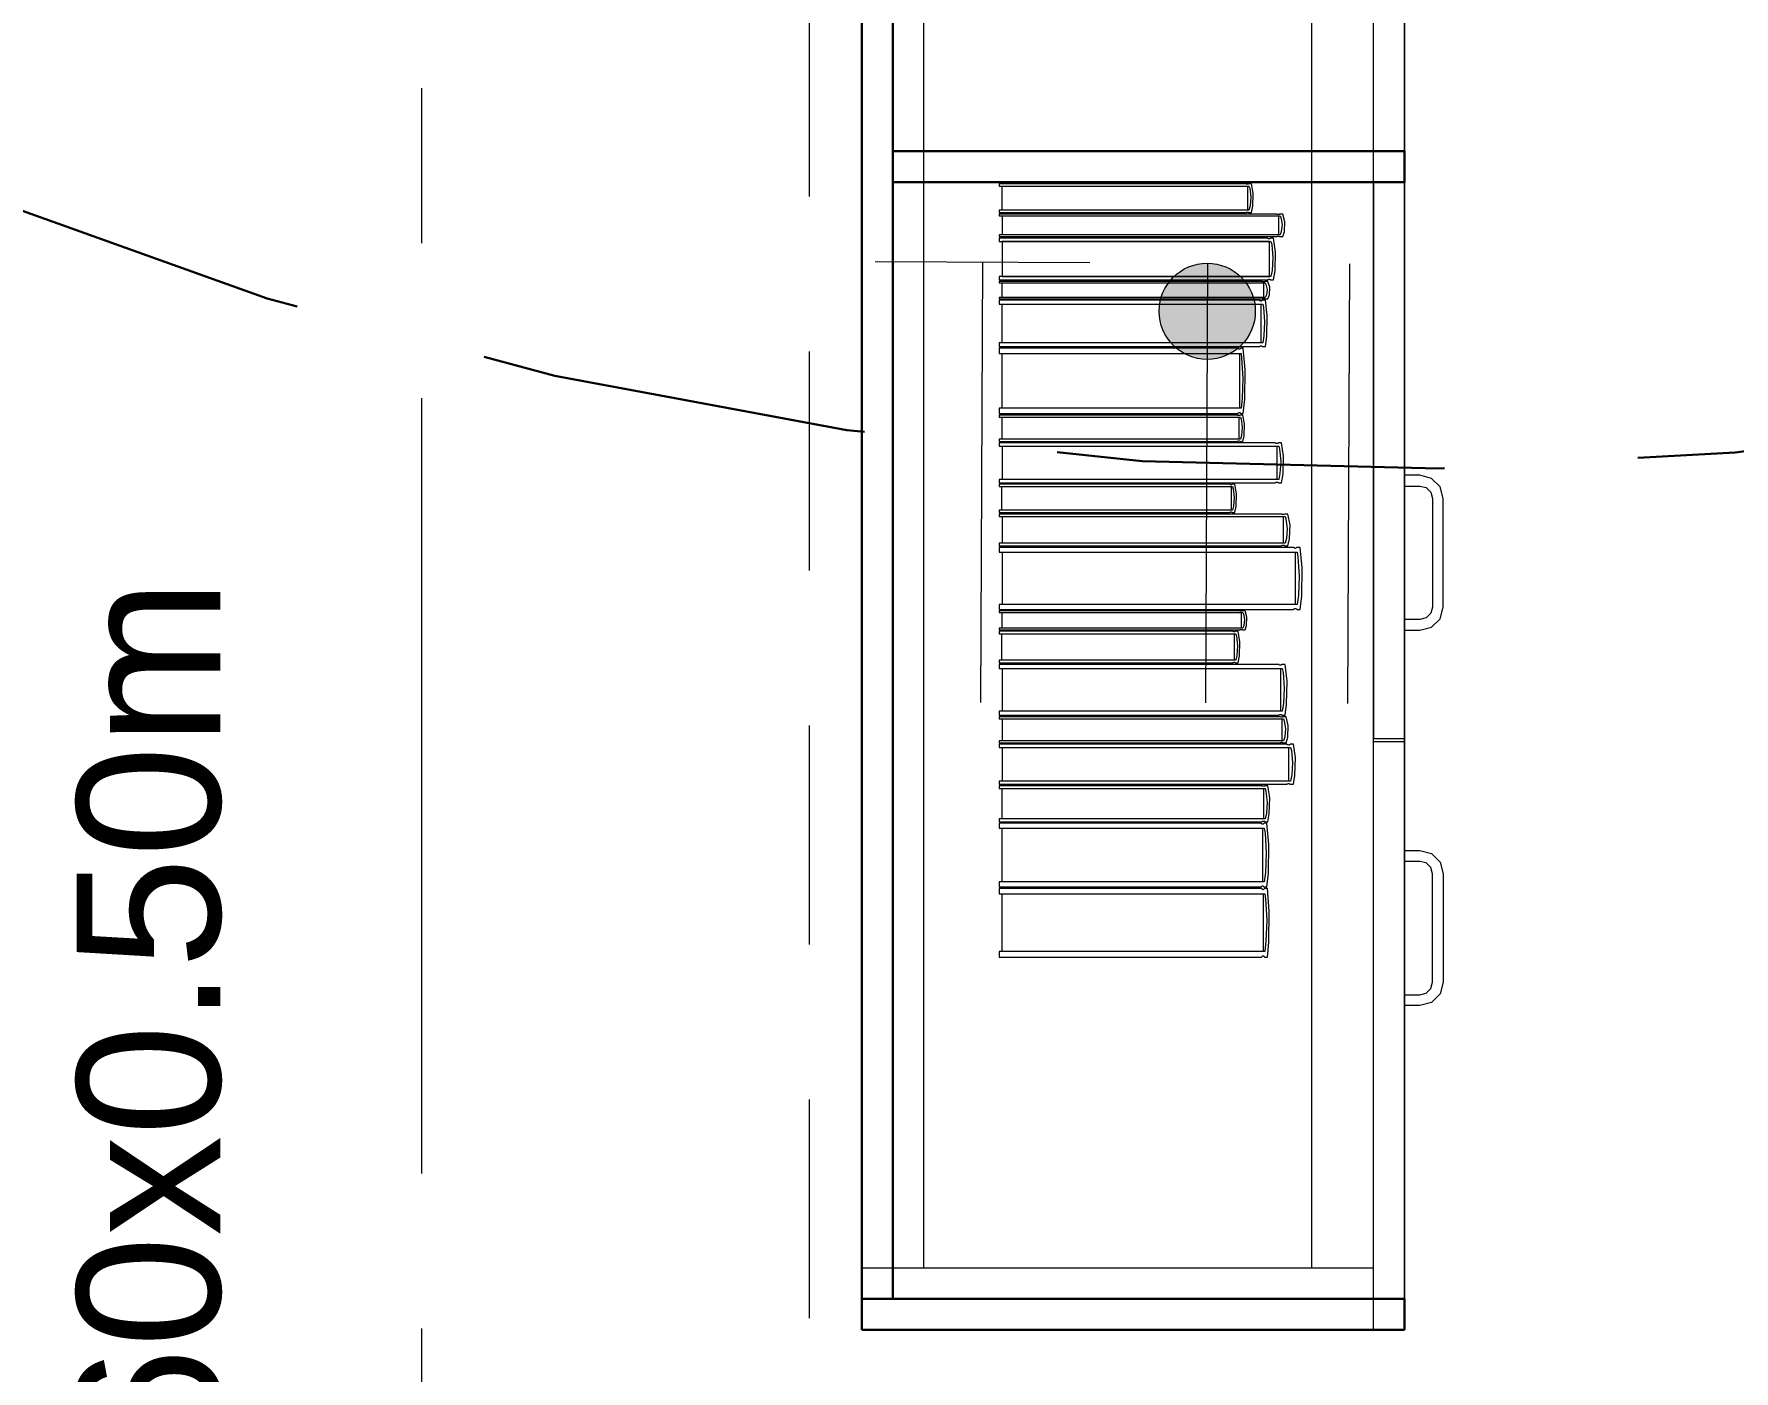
# Model space of a CAD drawing. Header units: inches. Extents: x -19 to 5698, y -728 to 92.
# Drawn here: x 115.57 to 116.666, y 38.123 to 38.985 of the extents above; entities that cross this region are included whole.
import ezdxf

# ---------------------------------------------------------------- set-up
doc = ezdxf.new("R2010")
doc.units = ezdxf.units.IN
doc.header["$MEASUREMENT"] = 0
doc.set_wipeout_variables(frame=1)
for name, pattern in [('HIDDEN', [0.375, 0.25, -0.125]), ('Hidden Line', [0.195611, 0.141111, -0.0545]), ('Punto & Raya', [0.65, 0.5, -0.075, 0, -0.075]), ('RAYITAS', [0.375, 0.25, -0.125]), ('Wipeout_Contour', [1, 0, -1])]:
    doc.linetypes.add(name, pattern=pattern)
for name, color, linetype, lineweight in [('00 conduct tomacorr', 120, 'HIDDEN', 30), ('T-TECHO-E', 150, 'Continuous', 20), ('TOMACORRIENTE', 22, 'RAYITAS', 9)]:
    doc.layers.add(name, color=color, linetype=linetype, lineweight=lineweight)
for name, color, linetype in [('02 _ ARQ _ ALB _ Ejes Generales', 251, 'Continuous'), ('08 _ STR _ EXT _ 09 Vigas', 251, 'Continuous'), ('Interior - Mobiliario', 7, 'Continuous'), ('Notas - Etiquetas', 7, 'Continuous')]:
    doc.layers.add(name, color=color, linetype=linetype)
doc.styles.add('Estilo_Generado_4', font='swisse.ttf')

# ---------------------------------------------------------------- blocks, each defined once
blk = doc.blocks.new('a')
at = {"layer": 'TOMACORRIENTE', "ltscale": 0.05}
h = blk.add_hatch(color=4, dxfattribs=at)
edge = h.paths.add_edge_path()
edge.add_arc((0, 0.0752), 0.02106, 0, 360)
at = {"layer": 'TOMACORRIENTE', "color": 4}
for p, q in [((-0.14553, 0.09625), (-0.0515, 0.09625)), ((-0.09851, 0.09625), (-0.09851, -0.09657)), ((0, 0.09625), (0, -0.09625)), ((0.06232, -0.09625), (0.06232, 0.09625))]:
    blk.add_line(p, q, dxfattribs=at)
blk.add_circle((0, 0.0752), 0.02106, dxfattribs=at)
blk = doc.blocks.new('CABLE 3FACE')
at = {"layer": 'T-TECHO-E', "rotation": 59.94170052614085}
blk.add_blockref('a', (0, 0), dxfattribs=at)

msp = doc.modelspace()

# ---------------------------------------------------------------- linework, layer by layer
at = {"layer": '02 _ ARQ _ ALB _ Ejes Generales', "color": 251, "linetype": 'Punto & Raya', "lineweight": 13, "true_color": 0x636466}
msp.add_line((115.82, 3.05), (115.82, 44.9), dxfattribs=at)
at = {"layer": '08 _ STR _ EXT _ 09 Vigas', "color": 251, "linetype": 'Hidden Line', "lineweight": 13, "true_color": 0x636466}
msp.add_line((116.07, 30.2), (116.07, 39.4), dxfattribs=at)
at = {"layer": 'Interior - Mobiliario', "color": 175, "linetype": 'Continuous', "lineweight": 13}
for p, q in [((116.1237, 39.6293), (116.1237, 38.1693)), ((116.4337, 38.1693), (116.4337, 39.6293)), ((116.356, 38.8738), (116.3562, 38.8821)), ((116.3534, 38.8712), (116.1924, 38.8712)), ((116.1924, 38.8712), (116.1924, 38.8697)), ((116.3542, 38.874), (116.3534, 38.8712)), ((116.3546, 38.8797), (116.3542, 38.874)), ((116.3551, 38.8697), (116.356, 38.8738)), ((116.1924, 38.8697), (116.3515, 38.8697)), ((116.3713, 38.8687), (116.1924, 38.8687)), ((116.1924, 38.8687), (116.1924, 38.8675)), ((116.1924, 38.8675), (116.3735, 38.8675)), ((116.1942, 38.8675), (116.1942, 38.8553)), ((116.3515, 38.8697), (116.3516, 38.8698)), ((116.3516, 38.8698), (116.3518, 38.8699)), ((116.3518, 38.8699), (116.3521, 38.87)), ((116.3521, 38.87), (116.3523, 38.87)), ((116.3523, 38.87), (116.3525, 38.87)), ((116.3525, 38.87), (116.3528, 38.8699)), ((116.3528, 38.8699), (116.353, 38.8699)), ((116.353, 38.8699), (116.3532, 38.8698)), ((116.3532, 38.8698), (116.3533, 38.8697)), ((116.3533, 38.8697), (116.3551, 38.8697)), ((116.3714, 38.8686), (116.3713, 38.8687)), ((116.3716, 38.8685), (116.3714, 38.8686)), ((116.3719, 38.8685), (116.3716, 38.8685)), ((116.3722, 38.8684), (116.3719, 38.8685)), ((116.3724, 38.8684), (116.3722, 38.8684)), ((116.3727, 38.8685), (116.3724, 38.8684)), ((116.3726, 38.8553), (116.3726, 38.8675)), ((116.3729, 38.8685), (116.3727, 38.8685)), ((116.3732, 38.8686), (116.3729, 38.8685)), ((116.3733, 38.8687), (116.3732, 38.8686)), ((116.3753, 38.8687), (116.3733, 38.8687)), ((116.3735, 38.8675), (116.374, 38.8664)), ((116.374, 38.8664), (116.3748, 38.862)), ((116.3748, 38.862), (116.3743, 38.8575)), ((116.3765, 38.8638), (116.3753, 38.8687)), ((116.3763, 38.8573), (116.3765, 38.8638)), ((116.3735, 38.8553), (116.1924, 38.8553)), ((116.1924, 38.8553), (116.1924, 38.8542)), ((116.1924, 38.8542), (116.3713, 38.8542)), ((116.3654, 38.8532), (116.1924, 38.8532)), ((116.1924, 38.8532), (116.1924, 38.851)), ((116.1924, 38.851), (116.3675, 38.851)), ((116.3667, 38.851), (116.1942, 38.851)), ((116.1942, 38.851), (116.1942, 38.8284)), ((116.3655, 38.8531), (116.3654, 38.8532)), ((116.3657, 38.8529), (116.3655, 38.8531)), ((116.366, 38.8528), (116.3657, 38.8529)), ((116.3662, 38.8527), (116.366, 38.8528)), ((116.3665, 38.8527), (116.3662, 38.8527)), ((116.3668, 38.8528), (116.3665, 38.8527)), ((116.3667, 38.8284), (116.3667, 38.851)), ((116.367, 38.8529), (116.3668, 38.8528)), ((116.3672, 38.853), (116.367, 38.8529)), ((116.3674, 38.8532), (116.3672, 38.853)), ((116.3693, 38.8532), (116.3674, 38.8532)), ((116.3675, 38.851), (116.3681, 38.849)), ((116.3681, 38.849), (116.3688, 38.8407)), ((116.3705, 38.8442), (116.3693, 38.8532)), ((116.3713, 38.8542), (116.3715, 38.8542)), ((116.3715, 38.8542), (116.3717, 38.8543)), ((116.3717, 38.8543), (116.3719, 38.8544)), ((116.3719, 38.8544), (116.3722, 38.8544)), ((116.3722, 38.8544), (116.3725, 38.8544)), ((116.3725, 38.8544), (116.3727, 38.8544)), ((116.3727, 38.8544), (116.373, 38.8543)), ((116.373, 38.8543), (116.3732, 38.8542)), ((116.3732, 38.8542), (116.3733, 38.8542)), ((116.3733, 38.8542), (116.3753, 38.8542)), ((116.3743, 38.8575), (116.3735, 38.8553)), ((116.3753, 38.8542), (116.3763, 38.8573)), ((116.3688, 38.8407), (116.3684, 38.8324)), ((116.3703, 38.8321), (116.3705, 38.8442)), ((116.3675, 38.8284), (116.1924, 38.8284)), ((116.1924, 38.8284), (116.1924, 38.8262)), ((116.1942, 38.8284), (116.3667, 38.8284)), ((116.3684, 38.8324), (116.3675, 38.8284)), ((116.3693, 38.8262), (116.3703, 38.8321)), ((116.1924, 38.8262), (116.3654, 38.8262)), ((116.3619, 38.8252), (116.1924, 38.8252)), ((116.1924, 38.8252), (116.1924, 38.8243)), ((116.1924, 38.8243), (116.3639, 38.8243)), ((116.1941, 38.8243), (116.1941, 38.815)), ((116.362, 38.8252), (116.3619, 38.8252)), ((116.3622, 38.8251), (116.362, 38.8252)), ((116.3624, 38.8251), (116.3622, 38.8251)), ((116.3627, 38.8251), (116.3624, 38.8251)), ((116.3629, 38.825), (116.3627, 38.8251)), ((116.3632, 38.8251), (116.3629, 38.825)), ((116.3631, 38.815), (116.3631, 38.8243)), ((116.3634, 38.8251), (116.3632, 38.8251)), ((116.3636, 38.8252), (116.3634, 38.8251)), ((116.3638, 38.8252), (116.3636, 38.8252)), ((116.3657, 38.8252), (116.3638, 38.8252)), ((116.3639, 38.8243), (116.3644, 38.8235)), ((116.3647, 38.8167), (116.3639, 38.815)), ((116.3644, 38.8235), (116.3652, 38.8201)), ((116.3652, 38.8201), (116.3647, 38.8167)), ((116.3654, 38.8262), (116.3656, 38.8264)), ((116.3656, 38.8264), (116.3658, 38.8265)), ((116.3668, 38.8215), (116.3657, 38.8252)), ((116.3657, 38.8141), (116.3666, 38.8166)), ((116.3658, 38.8265), (116.366, 38.8266)), ((116.366, 38.8266), (116.3663, 38.8267)), ((116.3663, 38.8267), (116.3666, 38.8267)), ((116.3666, 38.8267), (116.3668, 38.8266)), ((116.3666, 38.8166), (116.3668, 38.8215)), ((116.3668, 38.8266), (116.3671, 38.8265)), ((116.3671, 38.8265), (116.3673, 38.8263)), ((116.3673, 38.8263), (116.3674, 38.8262)), ((116.3674, 38.8262), (116.3693, 38.8262)), ((116.3639, 38.815), (116.1924, 38.815)), ((116.1924, 38.815), (116.1924, 38.8141)), ((116.1924, 38.8141), (116.3619, 38.8141)), ((116.3602, 38.8131), (116.1924, 38.8131)), ((116.1924, 38.8131), (116.1924, 38.8107)), ((116.1924, 38.8107), (116.3623, 38.8107)), ((116.1941, 38.8107), (116.1941, 38.7857)), ((116.3603, 38.813), (116.3602, 38.8131)), ((116.3605, 38.8128), (116.3603, 38.813)), ((116.3608, 38.8127), (116.3605, 38.8128)), ((116.361, 38.8126), (116.3608, 38.8127)), ((116.3613, 38.8126), (116.361, 38.8126)), ((116.3615, 38.8127), (116.3613, 38.8126)), ((116.3614, 38.7857), (116.3614, 38.8107)), ((116.3618, 38.8128), (116.3615, 38.8127)), ((116.362, 38.813), (116.3618, 38.8128)), ((116.3619, 38.8141), (116.362, 38.8142)), ((116.362, 38.8142), (116.3622, 38.8142)), ((116.3621, 38.8131), (116.362, 38.813)), ((116.364, 38.8131), (116.3621, 38.8131)), ((116.3622, 38.8142), (116.3625, 38.8143)), ((116.3623, 38.8107), (116.3628, 38.8085)), ((116.3625, 38.8143), (116.3627, 38.8143)), ((116.3627, 38.8143), (116.363, 38.8143)), ((116.3628, 38.8085), (116.3635, 38.7993)), ((116.363, 38.8143), (116.3632, 38.8143)), ((116.3632, 38.8143), (116.3635, 38.8142)), ((116.3635, 38.8142), (116.3637, 38.8142)), ((116.3637, 38.8142), (116.3638, 38.8141)), ((116.3638, 38.8141), (116.3657, 38.8141)), ((116.3651, 38.8032), (116.364, 38.8131)), ((116.3635, 38.7993), (116.3631, 38.7901)), ((116.3649, 38.7898), (116.3651, 38.8032)), ((116.3623, 38.7857), (116.1924, 38.7857)), ((116.1924, 38.7857), (116.1924, 38.7833)), ((116.1924, 38.7833), (116.3602, 38.7833)), ((116.3602, 38.7833), (116.3604, 38.7834)), ((116.3604, 38.7834), (116.3606, 38.7836)), ((116.3606, 38.7836), (116.3608, 38.7837)), ((116.3608, 38.7837), (116.3611, 38.7838)), ((116.3611, 38.7838), (116.3613, 38.7838)), ((116.3613, 38.7838), (116.3616, 38.7837)), ((116.3616, 38.7837), (116.3618, 38.7836)), ((116.3618, 38.7836), (116.362, 38.7834)), ((116.362, 38.7834), (116.3621, 38.7833)), ((116.3621, 38.7833), (116.364, 38.7833)), ((116.3631, 38.7901), (116.3623, 38.7857)), ((116.364, 38.7833), (116.3649, 38.7898)), ((116.3464, 38.7823), (116.1924, 38.7823)), ((116.1924, 38.7823), (116.1924, 38.7789)), ((116.1924, 38.7789), (116.3483, 38.7789)), ((116.194, 38.7789), (116.194, 38.7435)), ((116.3465, 38.7821), (116.3464, 38.7823)), ((116.3467, 38.7819), (116.3465, 38.7821)), ((116.3469, 38.7817), (116.3467, 38.7819)), ((116.3471, 38.7816), (116.3469, 38.7817)), ((116.3473, 38.7816), (116.3471, 38.7816)), ((116.3476, 38.7817), (116.3473, 38.7816)), ((116.3475, 38.7435), (116.3475, 38.7789)), ((116.3478, 38.7818), (116.3476, 38.7817)), ((116.348, 38.7821), (116.3478, 38.7818)), ((116.3481, 38.7823), (116.348, 38.7821)), ((116.3498, 38.7823), (116.3481, 38.7823)), ((116.3483, 38.7789), (116.3487, 38.7757)), ((116.3487, 38.7757), (116.3494, 38.7628)), ((116.3509, 38.7682), (116.3498, 38.7823)), ((116.3494, 38.7628), (116.349, 38.7498)), ((116.3507, 38.7493), (116.3509, 38.7682)), ((116.3483, 38.7435), (116.1924, 38.7435)), ((116.1924, 38.7435), (116.1924, 38.7401)), ((116.1924, 38.7401), (116.3464, 38.7401)), ((116.3464, 38.7401), (116.3465, 38.7403)), ((116.3465, 38.7403), (116.3467, 38.7406)), ((116.3467, 38.7406), (116.3469, 38.7407)), ((116.3469, 38.7407), (116.3472, 38.7408)), ((116.3472, 38.7408), (116.3474, 38.7408)), ((116.3474, 38.7408), (116.3476, 38.7407)), ((116.3476, 38.7407), (116.3478, 38.7405)), ((116.3478, 38.7405), (116.348, 38.7403)), ((116.348, 38.7403), (116.3481, 38.7401)), ((116.3481, 38.7401), (116.3498, 38.7401)), ((116.349, 38.7498), (116.3483, 38.7435)), ((116.3498, 38.7401), (116.3507, 38.7493)), ((116.346, 38.7391), (116.1924, 38.7391)), ((116.1924, 38.7391), (116.1924, 38.7377)), ((116.1924, 38.7377), (116.3479, 38.7377)), ((116.194, 38.7377), (116.194, 38.7235)), ((116.3461, 38.739), (116.346, 38.7391)), ((116.3463, 38.7389), (116.3461, 38.739)), ((116.3465, 38.7389), (116.3463, 38.7389)), ((116.3467, 38.7388), (116.3465, 38.7389)), ((116.347, 38.7388), (116.3467, 38.7388)), ((116.3472, 38.7388), (116.347, 38.7388)), ((116.3471, 38.7235), (116.3471, 38.7377)), ((116.3474, 38.7389), (116.3472, 38.7388)), ((116.3476, 38.739), (116.3474, 38.7389)), ((116.3477, 38.7391), (116.3476, 38.739)), ((116.3494, 38.7391), (116.3477, 38.7391)), ((116.3479, 38.7377), (116.3483, 38.7364)), ((116.3483, 38.7364), (116.349, 38.7312)), ((116.349, 38.7312), (116.3486, 38.726)), ((116.3505, 38.7334), (116.3494, 38.7391)), ((116.3503, 38.7258), (116.3505, 38.7334)), ((116.3479, 38.7235), (116.1924, 38.7235)), ((116.1924, 38.7235), (116.1924, 38.7221)), ((116.1924, 38.7221), (116.346, 38.7221)), ((116.3704, 38.7211), (116.1924, 38.7211)), ((116.1924, 38.7211), (116.1924, 38.7191)), ((116.1924, 38.7191), (116.3726, 38.7191)), ((116.1942, 38.7191), (116.1942, 38.6975)), ((116.346, 38.7221), (116.3461, 38.7222)), ((116.3461, 38.7222), (116.3463, 38.7223)), ((116.3463, 38.7223), (116.3465, 38.7224)), ((116.3465, 38.7224), (116.3468, 38.7224)), ((116.3468, 38.7224), (116.347, 38.7224)), ((116.347, 38.7224), (116.3472, 38.7224)), ((116.3472, 38.7224), (116.3475, 38.7223)), ((116.3475, 38.7223), (116.3476, 38.7222)), ((116.3476, 38.7222), (116.3477, 38.7221)), ((116.3477, 38.7221), (116.3494, 38.7221)), ((116.3486, 38.726), (116.3479, 38.7235)), ((116.3494, 38.7221), (116.3503, 38.7258)), ((116.3705, 38.721), (116.3704, 38.7211)), ((116.3707, 38.7209), (116.3705, 38.721)), ((116.371, 38.7207), (116.3707, 38.7209)), ((116.3712, 38.7207), (116.371, 38.7207)), ((116.3715, 38.7207), (116.3712, 38.7207)), ((116.3718, 38.7207), (116.3715, 38.7207)), ((116.3716, 38.6975), (116.3716, 38.7191)), ((116.372, 38.7208), (116.3718, 38.7207)), ((116.3722, 38.721), (116.372, 38.7208)), ((116.3724, 38.7211), (116.3722, 38.721)), ((116.3744, 38.7211), (116.3724, 38.7211)), ((116.3726, 38.7191), (116.3731, 38.7171)), ((116.3756, 38.7126), (116.3744, 38.7211)), ((116.3731, 38.7171), (116.3739, 38.7092)), ((116.3739, 38.7092), (116.3734, 38.7014)), ((116.3754, 38.7011), (116.3756, 38.7126)), ((116.3726, 38.6975), (116.1924, 38.6975)), ((116.1924, 38.6975), (116.1924, 38.6955)), ((116.3704, 38.6955), (116.3705, 38.6956)), ((116.3705, 38.6956), (116.3708, 38.6957)), ((116.3708, 38.6957), (116.371, 38.6958)), ((116.371, 38.6958), (116.3713, 38.6959)), ((116.3713, 38.6959), (116.3716, 38.6959)), ((116.3716, 38.6959), (116.3718, 38.6958)), ((116.3718, 38.6958), (116.3721, 38.6957)), ((116.3721, 38.6957), (116.3723, 38.6956)), ((116.3723, 38.6956), (116.3724, 38.6955)), ((116.3734, 38.7014), (116.3726, 38.6975)), ((116.3744, 38.6955), (116.3754, 38.7011)), ((116.4637, 38.7003), (116.4537, 38.7003)), ((116.4537, 38.7003), (116.4537, 38.6933)), ((116.4712, 38.6983), (116.4637, 38.7003)), ((116.4767, 38.6928), (116.4712, 38.6983)), ((116.1924, 38.6955), (116.3704, 38.6955)), ((116.341, 38.6945), (116.1924, 38.6945)), ((116.1924, 38.6945), (116.1924, 38.693)), ((116.1924, 38.693), (116.3428, 38.693)), ((116.1939, 38.693), (116.1939, 38.6777)), ((116.3411, 38.6944), (116.341, 38.6945)), ((116.3413, 38.6943), (116.3411, 38.6944)), ((116.3415, 38.6942), (116.3413, 38.6943)), ((116.3417, 38.6942), (116.3415, 38.6942)), ((116.3419, 38.6942), (116.3417, 38.6942)), ((116.3422, 38.6942), (116.3419, 38.6942)), ((116.3421, 38.6777), (116.3421, 38.693)), ((116.3424, 38.6943), (116.3422, 38.6942)), ((116.3426, 38.6944), (116.3424, 38.6943)), ((116.3427, 38.6945), (116.3426, 38.6944)), ((116.3443, 38.6945), (116.3427, 38.6945)), ((116.3428, 38.693), (116.3433, 38.6916)), ((116.3433, 38.6916), (116.3439, 38.686)), ((116.3439, 38.686), (116.3435, 38.6804)), ((116.3454, 38.6884), (116.3443, 38.6945)), ((116.3452, 38.6803), (116.3454, 38.6884)), ((116.3724, 38.6955), (116.3744, 38.6955)), ((116.4537, 38.6933), (116.4637, 38.6933)), ((116.4637, 38.6933), (116.4677, 38.6923)), ((116.4677, 38.6923), (116.4707, 38.6893)), ((116.4707, 38.6893), (116.4717, 38.6853)), ((116.4717, 38.6853), (116.4717, 38.6153)), ((116.4787, 38.6853), (116.4767, 38.6928)), ((116.4787, 38.6153), (116.4787, 38.6853)), ((116.3428, 38.6777), (116.1924, 38.6777)), ((116.1924, 38.6777), (116.1924, 38.6763)), ((116.1924, 38.6763), (116.341, 38.6763)), ((116.3745, 38.6753), (116.1924, 38.6753)), ((116.1924, 38.6753), (116.1924, 38.6736)), ((116.1924, 38.6736), (116.3768, 38.6736)), ((116.1943, 38.6736), (116.1943, 38.6565)), ((116.341, 38.6763), (116.3411, 38.6764)), ((116.3411, 38.6764), (116.3413, 38.6765)), ((116.3413, 38.6765), (116.3415, 38.6765)), ((116.3415, 38.6765), (116.3418, 38.6766)), ((116.3418, 38.6766), (116.342, 38.6766)), ((116.342, 38.6766), (116.3422, 38.6765)), ((116.3422, 38.6765), (116.3424, 38.6764)), ((116.3424, 38.6764), (116.3426, 38.6763)), ((116.3426, 38.6763), (116.3427, 38.6763)), ((116.3427, 38.6763), (116.3443, 38.6763)), ((116.3435, 38.6804), (116.3428, 38.6777)), ((116.3443, 38.6763), (116.3452, 38.6803)), ((116.3746, 38.6752), (116.3745, 38.6753)), ((116.3749, 38.6751), (116.3746, 38.6752)), ((116.3751, 38.675), (116.3749, 38.6751)), ((116.3754, 38.6749), (116.3751, 38.675)), ((116.3757, 38.6749), (116.3754, 38.6749)), ((116.376, 38.675), (116.3757, 38.6749)), ((116.3758, 38.6565), (116.3758, 38.6736)), ((116.3762, 38.675), (116.376, 38.675)), ((116.3765, 38.6752), (116.3762, 38.675)), ((116.3766, 38.6753), (116.3765, 38.6752)), ((116.3786, 38.6753), (116.3766, 38.6753)), ((116.3768, 38.6736), (116.3773, 38.6721)), ((116.3799, 38.6684), (116.3786, 38.6753)), ((116.3773, 38.6721), (116.3781, 38.6658)), ((116.3781, 38.6658), (116.3776, 38.6595)), ((116.3796, 38.6593), (116.3799, 38.6684)), ((116.3768, 38.6565), (116.1924, 38.6565)), ((116.1924, 38.6565), (116.1924, 38.6548)), ((116.1924, 38.6548), (116.3745, 38.6548)), ((116.3821, 38.6538), (116.1924, 38.6538)), ((116.1924, 38.6538), (116.1924, 38.6506)), ((116.3745, 38.6548), (116.3747, 38.6549)), ((116.3747, 38.6549), (116.3749, 38.655)), ((116.3749, 38.655), (116.3752, 38.6551)), ((116.3752, 38.6551), (116.3755, 38.6552)), ((116.3755, 38.6552), (116.3757, 38.6552)), ((116.3757, 38.6552), (116.376, 38.6551)), ((116.376, 38.6551), (116.3763, 38.655)), ((116.3763, 38.655), (116.3765, 38.6549)), ((116.3765, 38.6549), (116.3766, 38.6548)), ((116.3766, 38.6548), (116.3786, 38.6548)), ((116.3776, 38.6595), (116.3768, 38.6565)), ((116.3786, 38.6548), (116.3796, 38.6593)), ((116.3823, 38.6537), (116.3821, 38.6538)), ((116.3825, 38.6534), (116.3823, 38.6537)), ((116.3828, 38.6532), (116.3825, 38.6534)), ((116.383, 38.6532), (116.3828, 38.6532)), ((116.3833, 38.6531), (116.383, 38.6532)), ((116.3836, 38.6532), (116.3833, 38.6531)), ((116.3839, 38.6534), (116.3836, 38.6532)), ((116.3841, 38.6536), (116.3839, 38.6534)), ((116.3843, 38.6538), (116.3841, 38.6536)), ((116.3864, 38.6538), (116.3843, 38.6538)), ((116.3877, 38.6405), (116.3864, 38.6538)), ((116.1924, 38.6506), (116.3845, 38.6506)), ((116.1943, 38.6506), (116.1943, 38.617)), ((116.3835, 38.617), (116.3835, 38.6506)), ((116.3845, 38.6506), (116.385, 38.6476)), ((116.385, 38.6476), (116.3858, 38.6353)), ((116.3858, 38.6353), (116.3854, 38.623)), ((116.3875, 38.6225), (116.3877, 38.6405)), ((116.3854, 38.623), (116.3845, 38.617)), ((116.3864, 38.6138), (116.3875, 38.6225)), ((116.3845, 38.617), (116.1924, 38.617)), ((116.1924, 38.617), (116.1924, 38.6138)), ((116.1924, 38.6138), (116.3821, 38.6138)), ((116.3475, 38.6128), (116.1924, 38.6128)), ((116.1924, 38.6128), (116.1924, 38.6118)), ((116.1924, 38.6118), (116.3494, 38.6118)), ((116.194, 38.6118), (116.194, 38.6017)), ((116.3476, 38.6127), (116.3475, 38.6128)), ((116.3478, 38.6126), (116.3476, 38.6127)), ((116.348, 38.6126), (116.3478, 38.6126)), ((116.3483, 38.6126), (116.348, 38.6126)), ((116.3485, 38.6126), (116.3483, 38.6126)), ((116.3487, 38.6126), (116.3485, 38.6126)), ((116.3486, 38.6017), (116.3486, 38.6118)), ((116.349, 38.6126), (116.3487, 38.6126)), ((116.3492, 38.6127), (116.349, 38.6126)), ((116.3493, 38.6128), (116.3492, 38.6127)), ((116.351, 38.6128), (116.3493, 38.6128)), ((116.3494, 38.6118), (116.3499, 38.6109)), ((116.3499, 38.6109), (116.3506, 38.6072)), ((116.3521, 38.6087), (116.351, 38.6128)), ((116.3519, 38.6034), (116.3521, 38.6087)), ((116.3821, 38.6138), (116.3823, 38.614)), ((116.3823, 38.614), (116.3826, 38.6142)), ((116.3826, 38.6142), (116.3828, 38.6144)), ((116.3828, 38.6144), (116.3831, 38.6144)), ((116.3831, 38.6144), (116.3834, 38.6144)), ((116.3834, 38.6144), (116.3837, 38.6143)), ((116.3837, 38.6143), (116.3839, 38.6142)), ((116.3839, 38.6142), (116.3842, 38.6139)), ((116.3842, 38.6139), (116.3843, 38.6138)), ((116.3843, 38.6138), (116.3864, 38.6138)), ((116.4677, 38.6084), (116.4637, 38.6073)), ((116.4707, 38.6113), (116.4677, 38.6084)), ((116.4717, 38.6153), (116.4707, 38.6113)), ((116.4712, 38.6023), (116.4767, 38.6078)), ((116.4767, 38.6078), (116.4787, 38.6153)), ((116.3494, 38.6017), (116.1924, 38.6017)), ((116.1924, 38.6017), (116.1924, 38.6007)), ((116.1924, 38.6007), (116.3475, 38.6007)), ((116.3431, 38.5997), (116.1924, 38.5997)), ((116.1924, 38.5997), (116.1924, 38.5981)), ((116.1924, 38.5981), (116.345, 38.5981)), ((116.1939, 38.5981), (116.1939, 38.581)), ((116.3432, 38.5996), (116.3431, 38.5997)), ((116.3434, 38.5995), (116.3432, 38.5996)), ((116.3436, 38.5994), (116.3434, 38.5995)), ((116.3438, 38.5994), (116.3436, 38.5994)), ((116.3441, 38.5994), (116.3438, 38.5994)), ((116.3443, 38.5994), (116.3441, 38.5994)), ((116.3442, 38.581), (116.3442, 38.5981)), ((116.3445, 38.5995), (116.3443, 38.5994)), ((116.3447, 38.5996), (116.3445, 38.5995)), ((116.3448, 38.5997), (116.3447, 38.5996)), ((116.3465, 38.5997), (116.3448, 38.5997)), ((116.345, 38.5981), (116.3454, 38.5965)), ((116.3475, 38.5929), (116.3465, 38.5997)), ((116.3475, 38.6007), (116.3477, 38.6008)), ((116.3477, 38.6008), (116.3479, 38.6009)), ((116.3479, 38.6009), (116.3481, 38.6009)), ((116.3481, 38.6009), (116.3483, 38.6009)), ((116.3483, 38.6009), (116.3486, 38.6009)), ((116.3486, 38.6009), (116.3488, 38.6009)), ((116.3488, 38.6009), (116.349, 38.6008)), ((116.349, 38.6008), (116.3492, 38.6008)), ((116.3492, 38.6008), (116.3493, 38.6007)), ((116.3493, 38.6007), (116.351, 38.6007)), ((116.3502, 38.6035), (116.3494, 38.6017)), ((116.3506, 38.6072), (116.3502, 38.6035)), ((116.351, 38.6007), (116.3519, 38.6034)), ((116.4537, 38.6073), (116.4537, 38.6003)), ((116.4637, 38.6073), (116.4537, 38.6073)), ((116.4537, 38.6003), (116.4637, 38.6003)), ((116.4637, 38.6003), (116.4712, 38.6023)), ((116.3454, 38.5965), (116.3461, 38.5903)), ((116.3461, 38.5903), (116.3457, 38.584)), ((116.3473, 38.5838), (116.3475, 38.5929)), ((116.345, 38.581), (116.1924, 38.581)), ((116.1924, 38.581), (116.1924, 38.5793)), ((116.1924, 38.5793), (116.3431, 38.5793)), ((116.3727, 38.5783), (116.1924, 38.5783)), ((116.1924, 38.5783), (116.1924, 38.5757)), ((116.1924, 38.5757), (116.3749, 38.5757)), ((116.1942, 38.5757), (116.1942, 38.5482)), ((116.3431, 38.5793), (116.3432, 38.5795)), ((116.3432, 38.5795), (116.3434, 38.5796)), ((116.3434, 38.5796), (116.3437, 38.5796)), ((116.3437, 38.5796), (116.3439, 38.5797)), ((116.3439, 38.5797), (116.3441, 38.5797)), ((116.3441, 38.5797), (116.3443, 38.5796)), ((116.3443, 38.5796), (116.3445, 38.5795)), ((116.3445, 38.5795), (116.3447, 38.5794)), ((116.3447, 38.5794), (116.3448, 38.5793)), ((116.3448, 38.5793), (116.3465, 38.5793)), ((116.3457, 38.584), (116.345, 38.581)), ((116.3465, 38.5793), (116.3473, 38.5838)), ((116.3728, 38.5782), (116.3727, 38.5783)), ((116.373, 38.578), (116.3728, 38.5782)), ((116.3733, 38.5779), (116.373, 38.578)), ((116.3735, 38.5778), (116.3733, 38.5779)), ((116.3738, 38.5778), (116.3735, 38.5778)), ((116.3741, 38.5779), (116.3738, 38.5778)), ((116.374, 38.5482), (116.374, 38.5757)), ((116.3743, 38.578), (116.3741, 38.5779)), ((116.3746, 38.5782), (116.3743, 38.578)), ((116.3747, 38.5783), (116.3746, 38.5782)), ((116.3767, 38.5783), (116.3747, 38.5783)), ((116.3749, 38.5757), (116.3754, 38.5732)), ((116.378, 38.5674), (116.3767, 38.5783)), ((116.3754, 38.5732), (116.3762, 38.5632)), ((116.3777, 38.5527), (116.378, 38.5674)), ((116.3757, 38.5531), (116.3749, 38.5482)), ((116.3762, 38.5632), (116.3757, 38.5531)), ((116.3749, 38.5482), (116.1924, 38.5482)), ((116.1924, 38.5482), (116.1924, 38.5455)), ((116.1924, 38.5455), (116.3727, 38.5455)), ((116.3735, 38.5445), (116.1924, 38.5445)), ((116.1924, 38.5445), (116.1924, 38.5432)), ((116.1924, 38.5432), (116.3757, 38.5432)), ((116.1942, 38.5432), (116.1942, 38.5291)), ((116.3727, 38.5455), (116.3728, 38.5457)), ((116.3728, 38.5457), (116.3731, 38.5459)), ((116.3731, 38.5459), (116.3733, 38.546)), ((116.3733, 38.546), (116.3736, 38.5461)), ((116.3736, 38.5445), (116.3735, 38.5445)), ((116.3736, 38.5461), (116.3739, 38.5461)), ((116.3738, 38.5444), (116.3736, 38.5445)), ((116.3741, 38.5443), (116.3738, 38.5444)), ((116.3739, 38.5461), (116.3741, 38.546)), ((116.3741, 38.546), (116.3744, 38.5459)), ((116.3743, 38.5443), (116.3741, 38.5443)), ((116.3746, 38.5443), (116.3743, 38.5443)), ((116.3744, 38.5459), (116.3746, 38.5457)), ((116.3746, 38.5457), (116.3747, 38.5455)), ((116.3749, 38.5443), (116.3746, 38.5443)), ((116.3747, 38.5455), (116.3767, 38.5455)), ((116.3748, 38.5291), (116.3748, 38.5432)), ((116.3751, 38.5444), (116.3749, 38.5443)), ((116.3754, 38.5445), (116.3751, 38.5444)), ((116.3755, 38.5445), (116.3754, 38.5445)), ((116.3775, 38.5445), (116.3755, 38.5445)), ((116.3757, 38.5432), (116.3762, 38.5419)), ((116.3767, 38.5455), (116.3777, 38.5527)), ((116.3788, 38.539), (116.3775, 38.5445)), ((116.3765, 38.5316), (116.3757, 38.5291)), ((116.3762, 38.5419), (116.377, 38.5368)), ((116.377, 38.5368), (116.3765, 38.5316)), ((116.3775, 38.5278), (116.3786, 38.5315)), ((116.3786, 38.5315), (116.3788, 38.539)), ((116.3757, 38.5291), (116.1924, 38.5291)), ((116.1924, 38.5291), (116.1924, 38.5278)), ((116.1924, 38.5278), (116.3735, 38.5278)), ((116.3779, 38.5268), (116.1924, 38.5268)), ((116.1924, 38.5268), (116.1924, 38.5247)), ((116.1924, 38.5247), (116.3802, 38.5247)), ((116.1943, 38.5247), (116.1943, 38.5031)), ((116.3735, 38.5278), (116.3736, 38.5279)), ((116.3736, 38.5279), (116.3739, 38.528)), ((116.3739, 38.528), (116.3741, 38.528)), ((116.3741, 38.528), (116.3744, 38.5281)), ((116.3744, 38.5281), (116.3747, 38.5281)), ((116.3747, 38.5281), (116.3749, 38.528)), ((116.3749, 38.528), (116.3752, 38.5279)), ((116.3752, 38.5279), (116.3754, 38.5278)), ((116.3754, 38.5278), (116.3755, 38.5278)), ((116.3755, 38.5278), (116.3775, 38.5278)), ((116.378, 38.5267), (116.3779, 38.5268)), ((116.3783, 38.5265), (116.378, 38.5267)), ((116.3785, 38.5264), (116.3783, 38.5265)), ((116.3788, 38.5264), (116.3785, 38.5264)), ((116.3791, 38.5263), (116.3788, 38.5264)), ((116.3794, 38.5264), (116.3791, 38.5263)), ((116.3792, 38.5031), (116.3792, 38.5247)), ((116.3796, 38.5265), (116.3794, 38.5264)), ((116.3799, 38.5266), (116.3796, 38.5265)), ((116.38, 38.5268), (116.3799, 38.5266)), ((116.3821, 38.5268), (116.38, 38.5268)), ((116.3802, 38.5247), (116.3808, 38.5228)), ((116.3808, 38.5228), (116.3815, 38.5149)), ((116.3834, 38.5182), (116.3821, 38.5268)), ((116.4537, 38.5303), (116.4337, 38.5303)), ((116.4537, 38.5283), (116.4337, 38.5283)), ((116.3815, 38.5149), (116.3811, 38.507)), ((116.3831, 38.5067), (116.3834, 38.5182)), ((116.3802, 38.5031), (116.1924, 38.5031)), ((116.1924, 38.5031), (116.1924, 38.501)), ((116.1924, 38.501), (116.3779, 38.501)), ((116.3618, 38.5), (116.1924, 38.5)), ((116.1924, 38.5), (116.1924, 38.4982)), ((116.1924, 38.4982), (116.3639, 38.4982)), ((116.1941, 38.4982), (116.1941, 38.4788)), ((116.3619, 38.4999), (116.3618, 38.5)), ((116.3621, 38.4998), (116.3619, 38.4999)), ((116.3623, 38.4997), (116.3621, 38.4998)), ((116.3626, 38.4997), (116.3623, 38.4997)), ((116.3629, 38.4997), (116.3626, 38.4997)), ((116.3631, 38.4997), (116.3629, 38.4997)), ((116.363, 38.4788), (116.363, 38.4982)), ((116.3633, 38.4998), (116.3631, 38.4997)), ((116.3636, 38.4999), (116.3633, 38.4998)), ((116.3637, 38.5), (116.3636, 38.4999)), ((116.3656, 38.5), (116.3637, 38.5)), ((116.3639, 38.4982), (116.3644, 38.4964)), ((116.3668, 38.4923), (116.3656, 38.5)), ((116.3779, 38.501), (116.3781, 38.5012)), ((116.3781, 38.5012), (116.3783, 38.5013)), ((116.3783, 38.5013), (116.3786, 38.5014)), ((116.3786, 38.5014), (116.3789, 38.5015)), ((116.3789, 38.5015), (116.3791, 38.5015)), ((116.3791, 38.5015), (116.3794, 38.5014)), ((116.3794, 38.5014), (116.3797, 38.5013)), ((116.3797, 38.5013), (116.3799, 38.5011)), ((116.3799, 38.5011), (116.38, 38.501)), ((116.38, 38.501), (116.3821, 38.501)), ((116.3811, 38.507), (116.3802, 38.5031)), ((116.3821, 38.501), (116.3831, 38.5067)), ((116.3644, 38.4964), (116.3651, 38.4894)), ((116.3651, 38.4894), (116.3647, 38.4823)), ((116.3665, 38.482), (116.3668, 38.4923)), ((116.3639, 38.4788), (116.1924, 38.4788)), ((116.1924, 38.4788), (116.1924, 38.4769)), ((116.1924, 38.4769), (116.3618, 38.4769)), ((116.3618, 38.4769), (116.3619, 38.4771)), ((116.3619, 38.4771), (116.3622, 38.4772)), ((116.3622, 38.4772), (116.3624, 38.4773)), ((116.3624, 38.4773), (116.3627, 38.4773)), ((116.3627, 38.4773), (116.3629, 38.4773)), ((116.3629, 38.4773), (116.3632, 38.4773)), ((116.3632, 38.4773), (116.3634, 38.4772)), ((116.3634, 38.4772), (116.3636, 38.477)), ((116.3636, 38.477), (116.3637, 38.4769)), ((116.3637, 38.4769), (116.3656, 38.4769)), ((116.3647, 38.4823), (116.3639, 38.4788)), ((116.3656, 38.4769), (116.3665, 38.482)), ((116.3612, 38.4759), (116.1924, 38.4759)), ((116.1924, 38.4759), (116.1924, 38.4727)), ((116.1924, 38.4727), (116.3633, 38.4727)), ((116.1941, 38.4727), (116.1941, 38.4381)), ((116.3613, 38.4758), (116.3612, 38.4759)), ((116.3615, 38.4755), (116.3613, 38.4758)), ((116.3618, 38.4754), (116.3615, 38.4755)), ((116.362, 38.4753), (116.3618, 38.4754)), ((116.3623, 38.4753), (116.362, 38.4753)), ((116.3625, 38.4753), (116.3623, 38.4753)), ((116.3624, 38.4381), (116.3624, 38.4727)), ((116.3628, 38.4755), (116.3625, 38.4753)), ((116.363, 38.4757), (116.3628, 38.4755)), ((116.3631, 38.4759), (116.363, 38.4757)), ((116.365, 38.4759), (116.3631, 38.4759)), ((116.3633, 38.4727), (116.3638, 38.4695)), ((116.3638, 38.4695), (116.3645, 38.4569)), ((116.3662, 38.4622), (116.365, 38.4759)), ((116.3645, 38.4569), (116.3641, 38.4442)), ((116.366, 38.4438), (116.3662, 38.4622)), ((116.4537, 38.4583), (116.4637, 38.4583)), ((116.4537, 38.4513), (116.4537, 38.4583)), ((116.4637, 38.4583), (116.4712, 38.4563)), ((116.4712, 38.4563), (116.4767, 38.4508)), ((116.3641, 38.4442), (116.3633, 38.4381)), ((116.365, 38.4348), (116.366, 38.4438)), ((116.4637, 38.4513), (116.4537, 38.4513)), ((116.4677, 38.4503), (116.4637, 38.4513)), ((116.4707, 38.4473), (116.4677, 38.4503)), ((116.4717, 38.4433), (116.4707, 38.4473)), ((116.4767, 38.4508), (116.4787, 38.4433)), ((116.3633, 38.4381), (116.1924, 38.4381)), ((116.1924, 38.4381), (116.1924, 38.4348)), ((116.1924, 38.4348), (116.3612, 38.4348)), ((116.3616, 38.4338), (116.1924, 38.4338)), ((116.1924, 38.4338), (116.1924, 38.4303)), ((116.3612, 38.4348), (116.3614, 38.435)), ((116.3614, 38.435), (116.3616, 38.4352)), ((116.3616, 38.4352), (116.3618, 38.4354)), ((116.3617, 38.4336), (116.3616, 38.4338)), ((116.3619, 38.4333), (116.3617, 38.4336)), ((116.3618, 38.4354), (116.3621, 38.4355)), ((116.3621, 38.4332), (116.3619, 38.4333)), ((116.3621, 38.4355), (116.3623, 38.4355)), ((116.3624, 38.4331), (116.3621, 38.4332)), ((116.3623, 38.4355), (116.3626, 38.4354)), ((116.3626, 38.433), (116.3624, 38.4331)), ((116.3626, 38.4354), (116.3628, 38.4352)), ((116.3629, 38.4331), (116.3626, 38.433)), ((116.3628, 38.4352), (116.363, 38.4349)), ((116.3631, 38.4333), (116.3629, 38.4331)), ((116.363, 38.4349), (116.3631, 38.4348)), ((116.3631, 38.4348), (116.365, 38.4348)), ((116.3633, 38.4336), (116.3631, 38.4333)), ((116.3635, 38.4338), (116.3633, 38.4336)), ((116.3654, 38.4338), (116.3635, 38.4338)), ((116.3665, 38.4191), (116.3654, 38.4338)), ((116.4717, 38.3733), (116.4717, 38.4433)), ((116.4787, 38.4433), (116.4787, 38.3733)), ((116.1924, 38.4303), (116.3636, 38.4303)), ((116.1941, 38.4303), (116.1941, 38.3931)), ((116.3628, 38.3931), (116.3628, 38.4303)), ((116.3636, 38.4303), (116.3641, 38.4269)), ((116.3641, 38.4269), (116.3649, 38.4134)), ((116.3649, 38.4134), (116.3644, 38.3998)), ((116.3663, 38.3993), (116.3665, 38.4191)), ((116.3644, 38.3998), (116.3636, 38.3931)), ((116.3636, 38.3931), (116.1924, 38.3931)), ((116.1924, 38.3931), (116.1924, 38.3896)), ((116.1924, 38.3896), (116.3616, 38.3896)), ((116.3616, 38.3896), (116.3617, 38.3898)), ((116.3617, 38.3898), (116.3619, 38.3901)), ((116.3619, 38.3901), (116.3622, 38.3903)), ((116.3622, 38.3903), (116.3624, 38.3903)), ((116.3624, 38.3903), (116.3627, 38.3903)), ((116.3627, 38.3903), (116.3629, 38.3902)), ((116.3629, 38.3902), (116.3632, 38.39)), ((116.3632, 38.39), (116.3634, 38.3898)), ((116.3634, 38.3898), (116.3635, 38.3896)), ((116.3635, 38.3896), (116.3654, 38.3896)), ((116.3654, 38.3896), (116.3663, 38.3993)), ((116.4677, 38.3664), (116.4707, 38.3693)), ((116.4707, 38.3693), (116.4717, 38.3733)), ((116.4787, 38.3733), (116.4767, 38.3658)), ((116.4537, 38.3653), (116.4637, 38.3653)), ((116.4537, 38.3583), (116.4537, 38.3653)), ((116.4637, 38.3583), (116.4537, 38.3583)), ((116.4637, 38.3653), (116.4677, 38.3664)), ((116.4712, 38.3603), (116.4637, 38.3583)), ((116.4767, 38.3658), (116.4712, 38.3603)), ((116.1437, 38.1893), (116.3937, 38.1893)), ((116.3937, 38.1893), (116.4337, 38.1893)), ((116.1237, 38.1693), (116.4337, 38.1693))]:
    msp.add_line(p, q, dxfattribs=at)

# ---------------------------------------------------------------- texts
at = {"layer": 'Notas - Etiquetas', "color": 171, "linetype": 'Continuous', "lineweight": 13, "insert": (115.5976, 37.355), "char_height": 0.0925, "attachment_point": 1, "rotation": 90, "style": 'Estilo_Generado_4'}
msp.add_mtext('\\A1;{\\pql;\\fSwis721 Ex BT|b0|i0|c0|p34;VIGA-101\\fSwis721 Ex BT|b0|i0|c0|p34; \\fSwis721 Ex BT|b0|i0|c0|p34;0.60\\fSwis721 Ex BT|b0|i0|c0|p34;x\\fSwis721 Ex BT|b0|i0|c0|p34;0.50\\fSwis721 Ex BT|b0|i0|c0|p34;m}', dxfattribs=at)

# ---------------------------------------------------------------- next in the draw order: wipeouts: each hides what was drawn before it
at = {"color": 254, "linetype": 'Wipeout_Contour', "lineweight": 0, "ltscale": 3315.045182}
msp.add_wipeout([(116.4537, 38.8893), (116.4537, 38.9093), (116.1237, 38.9093), (116.1237, 38.8893)], dxfattribs=at).dxf.layer = 'Interior - Mobiliario'

# ---------------------------------------------------------------- next in the draw order: linework, layer by layer
at = {"layer": 'Interior - Mobiliario', "color": 175, "linetype": 'Continuous', "lineweight": 13}
for p, q in [((116.1437, 38.1893), (116.1437, 39.6093)), ((116.3937, 39.6093), (116.3937, 38.1893)), ((116.4337, 38.1893), (116.4337, 39.6093)), ((116.4337, 38.9093), (116.4337, 39.2683)), ((116.4537, 38.9093), (116.4537, 39.2683)), ((116.1237, 38.9093), (116.1237, 38.8893)), ((116.4537, 38.9093), (116.1237, 38.9093)), ((116.4537, 38.9093), (116.4337, 38.9093)), ((116.4537, 38.8893), (116.4537, 38.9093)), ((116.4537, 38.8893), (116.4537, 38.9093)), ((116.1237, 38.8893), (116.4537, 38.8893)), ((116.3515, 38.8883), (116.1924, 38.8883)), ((116.1924, 38.8883), (116.1924, 38.8868)), ((116.1924, 38.8868), (116.3534, 38.8868)), ((116.194, 38.8868), (116.194, 38.8712)), ((116.3516, 38.8883), (116.3515, 38.8883)), ((116.3518, 38.8881), (116.3516, 38.8883)), ((116.352, 38.8881), (116.3518, 38.8881)), ((116.3523, 38.888), (116.352, 38.8881)), ((116.3525, 38.888), (116.3523, 38.888)), ((116.3527, 38.8881), (116.3525, 38.888)), ((116.3526, 38.8712), (116.3526, 38.8868)), ((116.353, 38.8881), (116.3527, 38.8881)), ((116.3532, 38.8882), (116.353, 38.8881)), ((116.3533, 38.8883), (116.3532, 38.8882)), ((116.3551, 38.8883), (116.3533, 38.8883)), ((116.3534, 38.8868), (116.3539, 38.8854)), ((116.3539, 38.8854), (116.3546, 38.8797)), ((116.3562, 38.8821), (116.3551, 38.8883)), ((116.4337, 38.8893), (116.4337, 38.5303)), ((116.4537, 38.8893), (116.4337, 38.8893)), ((116.4537, 38.8893), (116.4537, 38.5303))]:
    msp.add_line(p, q, dxfattribs=at)
at = {"layer": 'Interior - Mobiliario', "color": 175, "linetype": 'Continuous', "lineweight": 30}
for p, q in [((116.4537, 38.9093), (116.1237, 38.9093)), ((116.1237, 38.9093), (116.1237, 38.8893)), ((116.4537, 38.9093), (116.4537, 38.8893)), ((116.4537, 38.8893), (116.1237, 38.8893))]:
    msp.add_line(p, q, dxfattribs=at)

# ---------------------------------------------------------------- next in the draw order: wipeouts: each hides what was drawn before it
at = {"color": 254, "linetype": 'Wipeout_Contour', "lineweight": 0, "ltscale": 3314.347173}
msp.add_wipeout([(116.1237, 38.1693), (116.1237, 39.6293), (116.1037, 39.6293), (116.1037, 38.1693)], dxfattribs=at).dxf.layer = 'Interior - Mobiliario'

# ---------------------------------------------------------------- next in the draw order: linework, layer by layer
at = {"layer": '00 conduct tomacorr'}
msp.add_arc((116.4404, 41.1147), 2.4103, 229.3184, 303.2637, dxfattribs=at)
at = {"layer": 'Interior - Mobiliario', "color": 175, "linetype": 'Continuous', "lineweight": 30}
for p, q in [((116.1037, 39.6293), (116.1037, 38.1693)), ((116.1237, 39.6293), (116.1237, 38.1693)), ((116.1237, 38.1693), (116.1037, 38.1693))]:
    msp.add_line(p, q, dxfattribs=at)
at = {"layer": 'Interior - Mobiliario', "color": 175, "linetype": 'Continuous', "lineweight": 13}
for p, q in [((116.1037, 39.6293), (116.1037, 38.1693)), ((116.1237, 38.1693), (116.1237, 39.6293)), ((116.1037, 39.6093), (116.1037, 38.1893)), ((116.1237, 38.9093), (116.1237, 38.8893)), ((116.4537, 38.9093), (116.1237, 38.9093)), ((116.1237, 38.8893), (116.4537, 38.8893)), ((116.1037, 38.1893), (116.1437, 38.1893)), ((116.1037, 38.1693), (116.1237, 38.1693))]:
    msp.add_line(p, q, dxfattribs=at)

# ---------------------------------------------------------------- next in the draw order: block references
at = {"layer": '00 conduct tomacorr', "xscale": 1.47256122672843, "yscale": 1.47256122672843, "zscale": 1.47256122672843, "rotation": 299.7894777823319}
msp.add_blockref('CABLE 3FACE', (116.326, 38.6953), dxfattribs=at)

# ---------------------------------------------------------------- next in the draw order: wipeouts: each hides what was drawn before it
at = {"color": 254, "linetype": 'Wipeout_Contour', "lineweight": 0, "ltscale": 3314.86761}
msp.add_wipeout([(116.4537, 38.1493), (116.4537, 38.1693), (116.1037, 38.1693), (116.1037, 38.1493)], dxfattribs=at).dxf.layer = 'Interior - Mobiliario'

# ---------------------------------------------------------------- next in the draw order: linework, layer by layer
at = {"layer": 'Interior - Mobiliario', "color": 175, "linetype": 'Continuous', "lineweight": 13}
for p, q in [((116.1037, 38.1493), (116.1037, 39.6493)), ((116.4537, 39.6493), (116.4537, 38.1493)), ((116.1037, 39.6293), (116.1037, 38.1693)), ((116.1237, 39.6293), (116.1237, 38.1693)), ((116.1237, 39.6293), (116.1237, 38.1693)), ((116.1237, 39.6293), (116.1237, 38.1693)), ((116.4337, 38.1693), (116.4337, 39.6293)), ((116.4337, 38.1693), (116.4337, 39.6293)), ((116.4537, 38.1693), (116.4537, 39.6293)), ((116.4537, 38.1693), (116.4537, 39.6293)), ((116.4337, 38.1693), (116.4337, 38.5283)), ((116.4537, 38.1693), (116.4537, 38.5283)), ((116.1037, 38.1893), (116.1037, 38.1493)), ((116.4337, 38.1493), (116.4337, 38.1893)), ((116.1037, 38.1693), (116.1037, 38.1493)), ((116.4537, 38.1693), (116.1037, 38.1693)), ((116.1037, 38.1693), (116.4537, 38.1693)), ((116.1237, 38.1693), (116.4537, 38.1693)), ((116.1237, 38.1693), (116.4337, 38.1693)), ((116.1237, 38.1693), (116.4337, 38.1693)), ((116.4537, 38.1693), (116.4337, 38.1693)), ((116.4537, 38.1493), (116.4537, 38.1693)), ((116.1037, 38.1493), (116.4537, 38.1493)), ((116.1037, 38.1493), (116.4337, 38.1493)), ((116.4537, 38.1493), (116.1037, 38.1493))]:
    msp.add_line(p, q, dxfattribs=at)
at = {"layer": 'Interior - Mobiliario', "color": 175, "linetype": 'Continuous', "lineweight": 30}
for p, q in [((116.4537, 38.1693), (116.1037, 38.1693)), ((116.1037, 38.1693), (116.1037, 38.1493)), ((116.4537, 38.1693), (116.4537, 38.1493)), ((116.4537, 38.1493), (116.1037, 38.1493))]:
    msp.add_line(p, q, dxfattribs=at)

doc.saveas('drawing.dxf')
